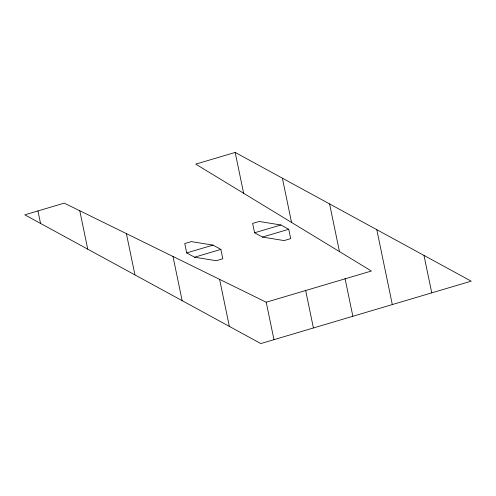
<?xml version="1.0" encoding="UTF-8"?>
<svg xmlns="http://www.w3.org/2000/svg" width="496" height="496" viewBox="0 0 496 496"><rect width="100%" height="100%" fill="white"/><g stroke="black" fill="none" stroke-linecap="round" stroke-linejoin="round"><path stroke-width="0.74" d="M235.178 152.433L195.734 164.133L371.399 271.021L266.216 302.219L64.244 203.137L24.8 214.836L260.822 343.567L471.2 281.164L235.178 152.433L243.641 193.285M186.694 252.917L212.989 245.117L220.856 249.407L222.797 258.769L216.225 260.722L194.562 257.213L186.694 252.917L184.754 243.561L191.326 241.608L212.989 245.117M254.578 232.785L280.872 224.986L288.74 229.276L290.681 238.638L284.109 240.585L262.446 237.076L254.578 232.785L252.638 223.423L259.21 221.47L280.872 224.986M194.562 257.213L220.856 249.407M262.446 237.076L288.74 229.276M423.993 255.415L431.756 292.863M376.793 229.673L392.311 304.563M329.586 203.924L339.462 251.584M345.042 278.516L352.861 316.262M282.379 178.182L291.549 222.437M305.598 290.216L313.416 327.968M266.216 302.219L273.972 339.667M219.604 279.353L229.35 326.399M172.999 256.488L182.15 300.657M126.387 233.622L134.943 274.908M79.782 210.757L87.742 249.166M37.95 210.936L40.536 223.417"/></g></svg>
